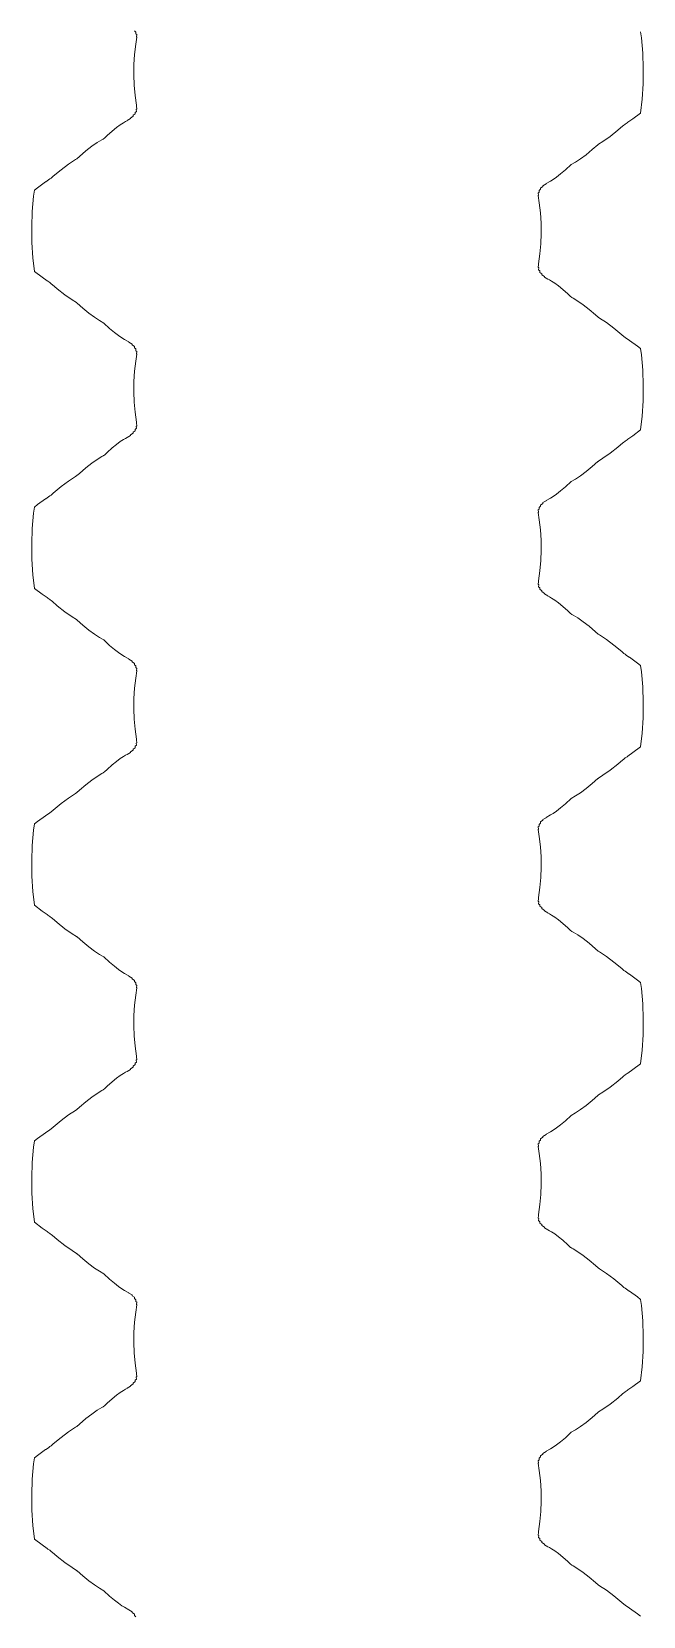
# Model space of a CAD drawing. Header units: millimetres. Extents: x -1 to 1, y -50 to 52.
# Drawn here: x -0.965 to 0.965, y 20.628 to 25.628 of the extents above; entities that cross this region are included whole.
import ezdxf

# ---------------------------------------------------------------- set-up
doc = ezdxf.new("R2010")
doc.units = ezdxf.units.MM
doc.layers.add('rack1', color=7, linetype='CONTINUOUS', lineweight=0)
doc.layers.add('rack2', color=7, linetype='CONTINUOUS', lineweight=0)

msp = doc.modelspace()

# ---------------------------------------------------------------- linework, layer by layer
at = {"layer": 'rack1'}
for p, q in [((-0.636, 25.627), (-0.6411, 25.6309)), ((-0.6368, 25.5883), (-0.6331, 25.6111)), ((-0.6363, 25.6216), (-0.636, 25.627)), ((-0.6333, 25.6191), (-0.6363, 25.6216)), ((-0.6341, 25.6121), (-0.6333, 25.6191)), ((-0.6331, 25.6111), (-0.6341, 25.6121)), ((-0.6425, 25.5242), (-0.6404, 25.5565)), ((-0.6404, 25.5565), (-0.6368, 25.5883)), ((-0.6429, 25.4917), (-0.6425, 25.5242)), ((-0.6416, 25.4593), (-0.6429, 25.4917)), ((-0.6388, 25.4273), (-0.6416, 25.4593)), ((-0.6344, 25.3959), (-0.6388, 25.4273)), ((-0.6641, 25.3477), (-0.6532, 25.354)), ((-0.6532, 25.354), (-0.6531, 25.3557)), ((-0.6531, 25.3557), (-0.6445, 25.3613)), ((-0.6445, 25.3643), (-0.6382, 25.3688)), ((-0.6445, 25.3613), (-0.6445, 25.3643)), ((-0.6384, 25.3734), (-0.6344, 25.3767)), ((-0.6382, 25.3688), (-0.6384, 25.3734)), ((-0.6349, 25.3829), (-0.6329, 25.3847)), ((-0.6344, 25.3767), (-0.6349, 25.3829)), ((-0.6338, 25.3926), (-0.6344, 25.3959)), ((-0.634, 25.3925), (-0.6338, 25.3926)), ((-0.6329, 25.3847), (-0.634, 25.3925)), ((-0.7356, 25.2923), (-0.7272, 25.3006)), ((-0.7272, 25.3006), (-0.7115, 25.3146)), ((-0.7115, 25.3146), (-0.6975, 25.3259)), ((-0.6975, 25.3259), (-0.6854, 25.3346)), ((-0.6854, 25.3346), (-0.6758, 25.3409)), ((-0.6758, 25.3409), (-0.6688, 25.3449)), ((-0.6688, 25.3449), (-0.6642, 25.3473)), ((-0.6642, 25.3473), (-0.6641, 25.3477)), ((-0.8144, 25.2346), (-0.794, 25.252)), ((-0.794, 25.252), (-0.7751, 25.2665)), ((-0.7751, 25.2665), (-0.7583, 25.2782)), ((-0.7583, 25.2782), (-0.7437, 25.2873)), ((-0.7437, 25.2873), (-0.7396, 25.2895)), ((-0.7396, 25.2895), (-0.7386, 25.2905)), ((-0.7386, 25.2905), (-0.7356, 25.2923)), ((-0.8721, 25.1927), (-0.8484, 25.2102)), ((-0.8484, 25.2102), (-0.8266, 25.2247)), ((-0.8266, 25.2247), (-0.8221, 25.2273)), ((-0.8221, 25.2273), (-0.8144, 25.2346)), ((-0.9466, 25.1358), (-0.921, 25.1541)), ((-0.921, 25.1541), (-0.9205, 25.1546)), ((-0.9205, 25.1546), (-0.9116, 25.1603)), ((-0.9116, 25.1603), (-0.9083, 25.1636)), ((-0.9083, 25.1636), (-0.9039, 25.1661)), ((-0.9039, 25.1661), (-0.8974, 25.172)), ((-0.8974, 25.172), (-0.8721, 25.1927)), ((-0.9633, 25.0606), (-0.959, 25.1088)), ((-0.959, 25.1088), (-0.9563, 25.1282)), ((-0.9563, 25.1282), (-0.9466, 25.1358)), ((-0.9651, 25.012), (-0.9633, 25.0606)), ((-0.9645, 24.9634), (-0.9651, 25.012)), ((-0.9614, 24.9149), (-0.9645, 24.9634)), ((-0.9565, 24.8716), (-0.9614, 24.9149)), ((-0.9321, 24.8533), (-0.9565, 24.8716)), ((-0.9161, 24.8425), (-0.9321, 24.8533)), ((-0.9142, 24.8405), (-0.9161, 24.8425)), ((-0.9075, 24.8365), (-0.9142, 24.8405)), ((-0.9028, 24.832), (-0.9075, 24.8365)), ((-0.9007, 24.8308), (-0.9028, 24.832)), ((-0.8846, 24.817), (-0.9007, 24.8308)), ((-0.8601, 24.7979), (-0.8846, 24.817)), ((-0.8372, 24.782), (-0.8601, 24.7979)), ((-0.8233, 24.7732), (-0.8372, 24.782)), ((-0.8222, 24.7721), (-0.8233, 24.7732)), ((-0.8214, 24.7717), (-0.8222, 24.7721)), ((-0.804, 24.756), (-0.8214, 24.7717)), ((-0.7843, 24.7401), (-0.804, 24.756)), ((-0.7664, 24.727), (-0.7843, 24.7401)), ((-0.7507, 24.7167), (-0.7664, 24.727)), ((-0.7373, 24.7088), (-0.7507, 24.7167)), ((-0.7192, 24.6918), (-0.7373, 24.7088)), ((-0.7042, 24.6792), (-0.7192, 24.6918)), ((-0.6912, 24.6692), (-0.7042, 24.6792)), ((-0.6803, 24.6617), (-0.6912, 24.6692)), ((-0.672, 24.6566), (-0.6803, 24.6617)), ((-0.6584, 24.6491), (-0.672, 24.6566)), ((-0.6583, 24.6481), (-0.6584, 24.6491)), ((-0.6485, 24.6421), (-0.6583, 24.6481)), ((-0.6485, 24.6398), (-0.6485, 24.6421)), ((-0.6411, 24.6347), (-0.6485, 24.6398)), ((-0.6411, 24.6309), (-0.6411, 24.6347)), ((-0.636, 24.627), (-0.6411, 24.6309)), ((-0.6368, 24.5883), (-0.6331, 24.6111)), ((-0.6363, 24.6216), (-0.636, 24.627)), ((-0.6333, 24.6191), (-0.6363, 24.6216)), ((-0.6341, 24.6121), (-0.6333, 24.6191)), ((-0.6331, 24.6111), (-0.6341, 24.6121)), ((-0.6425, 24.5242), (-0.6404, 24.5565)), ((-0.6404, 24.5565), (-0.6368, 24.5883)), ((-0.6429, 24.4917), (-0.6425, 24.5242)), ((-0.6416, 24.4593), (-0.6429, 24.4917)), ((-0.6388, 24.4273), (-0.6416, 24.4593)), ((-0.6344, 24.3959), (-0.6388, 24.4273)), ((-0.6641, 24.3477), (-0.6532, 24.354)), ((-0.6532, 24.354), (-0.6531, 24.3557)), ((-0.6531, 24.3557), (-0.6445, 24.3613)), ((-0.6445, 24.3643), (-0.6382, 24.3688)), ((-0.6445, 24.3613), (-0.6445, 24.3643)), ((-0.6384, 24.3734), (-0.6344, 24.3767)), ((-0.6382, 24.3688), (-0.6384, 24.3734)), ((-0.6349, 24.3829), (-0.6329, 24.3847)), ((-0.6344, 24.3767), (-0.6349, 24.3829)), ((-0.6338, 24.3926), (-0.6344, 24.3959)), ((-0.634, 24.3925), (-0.6338, 24.3926)), ((-0.6329, 24.3847), (-0.634, 24.3925)), ((-0.7356, 24.2923), (-0.7272, 24.3006)), ((-0.7272, 24.3006), (-0.7115, 24.3146)), ((-0.7115, 24.3146), (-0.6975, 24.3259)), ((-0.6975, 24.3259), (-0.6854, 24.3346)), ((-0.6854, 24.3346), (-0.6758, 24.3409)), ((-0.6758, 24.3409), (-0.6688, 24.3449)), ((-0.6688, 24.3449), (-0.6642, 24.3473)), ((-0.6642, 24.3473), (-0.6641, 24.3477)), ((-0.8144, 24.2346), (-0.794, 24.252)), ((-0.794, 24.252), (-0.7751, 24.2665)), ((-0.7751, 24.2665), (-0.7583, 24.2782)), ((-0.7583, 24.2782), (-0.7437, 24.2873)), ((-0.7437, 24.2873), (-0.7396, 24.2895)), ((-0.7396, 24.2895), (-0.7386, 24.2905)), ((-0.7386, 24.2905), (-0.7356, 24.2923)), ((-0.8721, 24.1927), (-0.8484, 24.2102)), ((-0.8484, 24.2102), (-0.8266, 24.2247)), ((-0.8266, 24.2247), (-0.8221, 24.2273)), ((-0.8221, 24.2273), (-0.8144, 24.2346)), ((-0.9466, 24.1358), (-0.921, 24.1541)), ((-0.921, 24.1541), (-0.9205, 24.1546)), ((-0.9205, 24.1546), (-0.9116, 24.1603)), ((-0.9116, 24.1603), (-0.9083, 24.1636)), ((-0.9083, 24.1636), (-0.9039, 24.1661)), ((-0.9039, 24.1661), (-0.8974, 24.172)), ((-0.8974, 24.172), (-0.8721, 24.1927)), ((-0.9633, 24.0606), (-0.959, 24.1088)), ((-0.959, 24.1088), (-0.9563, 24.1282)), ((-0.9563, 24.1282), (-0.9466, 24.1358)), ((-0.9651, 24.012), (-0.9633, 24.0606)), ((-0.9645, 23.9634), (-0.9651, 24.012)), ((-0.9614, 23.9149), (-0.9645, 23.9634)), ((-0.9565, 23.8716), (-0.9614, 23.9149)), ((-0.9321, 23.8533), (-0.9565, 23.8716)), ((-0.9161, 23.8425), (-0.9321, 23.8533)), ((-0.9142, 23.8405), (-0.9161, 23.8425)), ((-0.9075, 23.8365), (-0.9142, 23.8405)), ((-0.9028, 23.832), (-0.9075, 23.8365)), ((-0.9007, 23.8308), (-0.9028, 23.832)), ((-0.8846, 23.817), (-0.9007, 23.8308)), ((-0.8601, 23.7979), (-0.8846, 23.817)), ((-0.8372, 23.782), (-0.8601, 23.7979)), ((-0.8233, 23.7732), (-0.8372, 23.782)), ((-0.8222, 23.7721), (-0.8233, 23.7732)), ((-0.8214, 23.7717), (-0.8222, 23.7721)), ((-0.804, 23.756), (-0.8214, 23.7717)), ((-0.7843, 23.7401), (-0.804, 23.756)), ((-0.7664, 23.727), (-0.7843, 23.7401)), ((-0.7507, 23.7167), (-0.7664, 23.727)), ((-0.7373, 23.7088), (-0.7507, 23.7167)), ((-0.7192, 23.6918), (-0.7373, 23.7088)), ((-0.7042, 23.6792), (-0.7192, 23.6918)), ((-0.6912, 23.6692), (-0.7042, 23.6792)), ((-0.6803, 23.6617), (-0.6912, 23.6692)), ((-0.672, 23.6566), (-0.6803, 23.6617)), ((-0.6584, 23.6491), (-0.672, 23.6566)), ((-0.6583, 23.6481), (-0.6584, 23.6491)), ((-0.6485, 23.6421), (-0.6583, 23.6481)), ((-0.6485, 23.6398), (-0.6485, 23.6421)), ((-0.6411, 23.6347), (-0.6485, 23.6398)), ((-0.6411, 23.6309), (-0.6411, 23.6347)), ((-0.636, 23.627), (-0.6411, 23.6309)), ((-0.6368, 23.5883), (-0.6331, 23.6111)), ((-0.6363, 23.6216), (-0.636, 23.627)), ((-0.6333, 23.6191), (-0.6363, 23.6216)), ((-0.6341, 23.6121), (-0.6333, 23.6191)), ((-0.6331, 23.6111), (-0.6341, 23.6121)), ((-0.6425, 23.5242), (-0.6404, 23.5565)), ((-0.6404, 23.5565), (-0.6368, 23.5883)), ((-0.6429, 23.4917), (-0.6425, 23.5242)), ((-0.6416, 23.4593), (-0.6429, 23.4917)), ((-0.6388, 23.4273), (-0.6416, 23.4593)), ((-0.6344, 23.3959), (-0.6388, 23.4273)), ((-0.6641, 23.3477), (-0.6532, 23.354)), ((-0.6532, 23.354), (-0.6531, 23.3557)), ((-0.6531, 23.3557), (-0.6445, 23.3613)), ((-0.6445, 23.3643), (-0.6382, 23.3688)), ((-0.6445, 23.3613), (-0.6445, 23.3643)), ((-0.6384, 23.3734), (-0.6344, 23.3767)), ((-0.6382, 23.3688), (-0.6384, 23.3734)), ((-0.6349, 23.3829), (-0.6329, 23.3847)), ((-0.6344, 23.3767), (-0.6349, 23.3829)), ((-0.6338, 23.3926), (-0.6344, 23.3959)), ((-0.634, 23.3925), (-0.6338, 23.3926)), ((-0.6329, 23.3847), (-0.634, 23.3925)), ((-0.7356, 23.2923), (-0.7272, 23.3006)), ((-0.7272, 23.3006), (-0.7115, 23.3146)), ((-0.7115, 23.3146), (-0.6975, 23.3259)), ((-0.6975, 23.3259), (-0.6854, 23.3346)), ((-0.6854, 23.3346), (-0.6758, 23.3409)), ((-0.6758, 23.3409), (-0.6688, 23.3449)), ((-0.6688, 23.3449), (-0.6642, 23.3473)), ((-0.6642, 23.3473), (-0.6641, 23.3477)), ((-0.8144, 23.2346), (-0.794, 23.252)), ((-0.794, 23.252), (-0.7751, 23.2665)), ((-0.7751, 23.2665), (-0.7583, 23.2782)), ((-0.7583, 23.2782), (-0.7437, 23.2873)), ((-0.7437, 23.2873), (-0.7396, 23.2895)), ((-0.7396, 23.2895), (-0.7386, 23.2905)), ((-0.7386, 23.2905), (-0.7356, 23.2923)), ((-0.8721, 23.1927), (-0.8484, 23.2102)), ((-0.8484, 23.2102), (-0.8266, 23.2247)), ((-0.8266, 23.2247), (-0.8221, 23.2273)), ((-0.8221, 23.2273), (-0.8144, 23.2346)), ((-0.9466, 23.1358), (-0.921, 23.1541)), ((-0.921, 23.1541), (-0.9205, 23.1546)), ((-0.9205, 23.1546), (-0.9116, 23.1603)), ((-0.9116, 23.1603), (-0.9083, 23.1636)), ((-0.9083, 23.1636), (-0.9039, 23.1661)), ((-0.9039, 23.1661), (-0.8974, 23.172)), ((-0.8974, 23.172), (-0.8721, 23.1927)), ((-0.9633, 23.0606), (-0.959, 23.1088)), ((-0.959, 23.1088), (-0.9563, 23.1282)), ((-0.9563, 23.1282), (-0.9466, 23.1358)), ((-0.9651, 23.012), (-0.9633, 23.0606)), ((-0.9645, 22.9634), (-0.9651, 23.012)), ((-0.9614, 22.9149), (-0.9645, 22.9634)), ((-0.9565, 22.8716), (-0.9614, 22.9149)), ((-0.9321, 22.8533), (-0.9565, 22.8716)), ((-0.9161, 22.8425), (-0.9321, 22.8533)), ((-0.9142, 22.8405), (-0.9161, 22.8425)), ((-0.9075, 22.8365), (-0.9142, 22.8405)), ((-0.9028, 22.832), (-0.9075, 22.8365)), ((-0.9007, 22.8308), (-0.9028, 22.832)), ((-0.8846, 22.817), (-0.9007, 22.8308)), ((-0.8601, 22.7979), (-0.8846, 22.817)), ((-0.8372, 22.782), (-0.8601, 22.7979)), ((-0.8233, 22.7732), (-0.8372, 22.782)), ((-0.8222, 22.7721), (-0.8233, 22.7732)), ((-0.8214, 22.7717), (-0.8222, 22.7721)), ((-0.804, 22.756), (-0.8214, 22.7717)), ((-0.7843, 22.7401), (-0.804, 22.756)), ((-0.7664, 22.727), (-0.7843, 22.7401)), ((-0.7507, 22.7167), (-0.7664, 22.727)), ((-0.7373, 22.7088), (-0.7507, 22.7167)), ((-0.7192, 22.6918), (-0.7373, 22.7088)), ((-0.7042, 22.6792), (-0.7192, 22.6918)), ((-0.6912, 22.6692), (-0.7042, 22.6792)), ((-0.6803, 22.6617), (-0.6912, 22.6692)), ((-0.672, 22.6566), (-0.6803, 22.6617)), ((-0.6584, 22.6491), (-0.672, 22.6566)), ((-0.6583, 22.6481), (-0.6584, 22.6491)), ((-0.6485, 22.6421), (-0.6583, 22.6481)), ((-0.6485, 22.6398), (-0.6485, 22.6421)), ((-0.6411, 22.6347), (-0.6485, 22.6398)), ((-0.6411, 22.6309), (-0.6411, 22.6347)), ((-0.636, 22.627), (-0.6411, 22.6309)), ((-0.6368, 22.5883), (-0.6331, 22.6111)), ((-0.6363, 22.6216), (-0.636, 22.627)), ((-0.6333, 22.6191), (-0.6363, 22.6216)), ((-0.6341, 22.6121), (-0.6333, 22.6191)), ((-0.6331, 22.6111), (-0.6341, 22.6121)), ((-0.6425, 22.5242), (-0.6404, 22.5565)), ((-0.6404, 22.5565), (-0.6368, 22.5883)), ((-0.6429, 22.4917), (-0.6425, 22.5242)), ((-0.6416, 22.4593), (-0.6429, 22.4917)), ((-0.6388, 22.4273), (-0.6416, 22.4593)), ((-0.6344, 22.3959), (-0.6388, 22.4273)), ((-0.6641, 22.3477), (-0.6532, 22.354)), ((-0.6532, 22.354), (-0.6531, 22.3557)), ((-0.6531, 22.3557), (-0.6445, 22.3613)), ((-0.6445, 22.3643), (-0.6382, 22.3688)), ((-0.6445, 22.3613), (-0.6445, 22.3643)), ((-0.6384, 22.3734), (-0.6344, 22.3767)), ((-0.6382, 22.3688), (-0.6384, 22.3734)), ((-0.6349, 22.3829), (-0.6329, 22.3847)), ((-0.6344, 22.3767), (-0.6349, 22.3829)), ((-0.6338, 22.3926), (-0.6344, 22.3959)), ((-0.634, 22.3925), (-0.6338, 22.3926)), ((-0.6329, 22.3847), (-0.634, 22.3925)), ((-0.7356, 22.2923), (-0.7272, 22.3006)), ((-0.7272, 22.3006), (-0.7115, 22.3146)), ((-0.7115, 22.3146), (-0.6975, 22.3259)), ((-0.6975, 22.3259), (-0.6854, 22.3346)), ((-0.6854, 22.3346), (-0.6758, 22.3409)), ((-0.6758, 22.3409), (-0.6688, 22.3449)), ((-0.6688, 22.3449), (-0.6642, 22.3473)), ((-0.6642, 22.3473), (-0.6641, 22.3477)), ((-0.8144, 22.2346), (-0.794, 22.252)), ((-0.794, 22.252), (-0.7751, 22.2665)), ((-0.7751, 22.2665), (-0.7583, 22.2782)), ((-0.7583, 22.2782), (-0.7437, 22.2873)), ((-0.7437, 22.2873), (-0.7396, 22.2895)), ((-0.7396, 22.2895), (-0.7386, 22.2905)), ((-0.7386, 22.2905), (-0.7356, 22.2923)), ((-0.8721, 22.1927), (-0.8484, 22.2102)), ((-0.8484, 22.2102), (-0.8266, 22.2247)), ((-0.8266, 22.2247), (-0.8221, 22.2273)), ((-0.8221, 22.2273), (-0.8144, 22.2346)), ((-0.9466, 22.1358), (-0.921, 22.1541)), ((-0.921, 22.1541), (-0.9205, 22.1546)), ((-0.9205, 22.1546), (-0.9116, 22.1603)), ((-0.9116, 22.1603), (-0.9083, 22.1636)), ((-0.9083, 22.1636), (-0.9039, 22.1661)), ((-0.9039, 22.1661), (-0.8974, 22.172)), ((-0.8974, 22.172), (-0.8721, 22.1927)), ((-0.9633, 22.0606), (-0.959, 22.1088)), ((-0.959, 22.1088), (-0.9563, 22.1282)), ((-0.9563, 22.1282), (-0.9466, 22.1358)), ((-0.9651, 22.012), (-0.9633, 22.0606)), ((-0.9645, 21.9634), (-0.9651, 22.012)), ((-0.9614, 21.9149), (-0.9645, 21.9634)), ((-0.9565, 21.8716), (-0.9614, 21.9149)), ((-0.9321, 21.8533), (-0.9565, 21.8716)), ((-0.9161, 21.8425), (-0.9321, 21.8533)), ((-0.9142, 21.8405), (-0.9161, 21.8425)), ((-0.9075, 21.8365), (-0.9142, 21.8405)), ((-0.9028, 21.832), (-0.9075, 21.8365)), ((-0.9007, 21.8308), (-0.9028, 21.832)), ((-0.8846, 21.817), (-0.9007, 21.8308)), ((-0.8601, 21.7979), (-0.8846, 21.817)), ((-0.8372, 21.782), (-0.8601, 21.7979)), ((-0.8233, 21.7732), (-0.8372, 21.782)), ((-0.8222, 21.7721), (-0.8233, 21.7732)), ((-0.8214, 21.7717), (-0.8222, 21.7721)), ((-0.804, 21.756), (-0.8214, 21.7717)), ((-0.7843, 21.7401), (-0.804, 21.756)), ((-0.7664, 21.727), (-0.7843, 21.7401)), ((-0.7507, 21.7167), (-0.7664, 21.727)), ((-0.7373, 21.7088), (-0.7507, 21.7167)), ((-0.7192, 21.6918), (-0.7373, 21.7088)), ((-0.7042, 21.6792), (-0.7192, 21.6918)), ((-0.6912, 21.6692), (-0.7042, 21.6792)), ((-0.6803, 21.6617), (-0.6912, 21.6692)), ((-0.672, 21.6566), (-0.6803, 21.6617)), ((-0.6584, 21.6491), (-0.672, 21.6566)), ((-0.6583, 21.6481), (-0.6584, 21.6491)), ((-0.6485, 21.6421), (-0.6583, 21.6481)), ((-0.6485, 21.6398), (-0.6485, 21.6421)), ((-0.6411, 21.6347), (-0.6485, 21.6398)), ((-0.6411, 21.6309), (-0.6411, 21.6347)), ((-0.636, 21.627), (-0.6411, 21.6309)), ((-0.6368, 21.5883), (-0.6331, 21.6111)), ((-0.6363, 21.6216), (-0.636, 21.627)), ((-0.6333, 21.6191), (-0.6363, 21.6216)), ((-0.6341, 21.6121), (-0.6333, 21.6191)), ((-0.6331, 21.6111), (-0.6341, 21.6121)), ((-0.6425, 21.5242), (-0.6404, 21.5565)), ((-0.6404, 21.5565), (-0.6368, 21.5883)), ((-0.6429, 21.4917), (-0.6425, 21.5242)), ((-0.6416, 21.4593), (-0.6429, 21.4917)), ((-0.6388, 21.4273), (-0.6416, 21.4593)), ((-0.6344, 21.3959), (-0.6388, 21.4273)), ((-0.6641, 21.3477), (-0.6532, 21.354)), ((-0.6532, 21.354), (-0.6531, 21.3557)), ((-0.6531, 21.3557), (-0.6445, 21.3613)), ((-0.6445, 21.3643), (-0.6382, 21.3688)), ((-0.6445, 21.3613), (-0.6445, 21.3643)), ((-0.6384, 21.3734), (-0.6344, 21.3767)), ((-0.6382, 21.3688), (-0.6384, 21.3734)), ((-0.6349, 21.3829), (-0.6329, 21.3847)), ((-0.6344, 21.3767), (-0.6349, 21.3829)), ((-0.6338, 21.3926), (-0.6344, 21.3959)), ((-0.634, 21.3925), (-0.6338, 21.3926)), ((-0.6329, 21.3847), (-0.634, 21.3925)), ((-0.7356, 21.2923), (-0.7272, 21.3006)), ((-0.7272, 21.3006), (-0.7115, 21.3146)), ((-0.7115, 21.3146), (-0.6975, 21.3259)), ((-0.6975, 21.3259), (-0.6854, 21.3346)), ((-0.6854, 21.3346), (-0.6758, 21.3409)), ((-0.6758, 21.3409), (-0.6688, 21.3449)), ((-0.6688, 21.3449), (-0.6642, 21.3473)), ((-0.6642, 21.3473), (-0.6641, 21.3477)), ((-0.8144, 21.2346), (-0.794, 21.252)), ((-0.794, 21.252), (-0.7751, 21.2665)), ((-0.7751, 21.2665), (-0.7583, 21.2782)), ((-0.7583, 21.2782), (-0.7437, 21.2873)), ((-0.7437, 21.2873), (-0.7396, 21.2895)), ((-0.7396, 21.2895), (-0.7386, 21.2905)), ((-0.7386, 21.2905), (-0.7356, 21.2923)), ((-0.8721, 21.1927), (-0.8484, 21.2102)), ((-0.8484, 21.2102), (-0.8266, 21.2247)), ((-0.8266, 21.2247), (-0.8221, 21.2273)), ((-0.8221, 21.2273), (-0.8144, 21.2346)), ((-0.9466, 21.1358), (-0.921, 21.1541)), ((-0.921, 21.1541), (-0.9205, 21.1546)), ((-0.9205, 21.1546), (-0.9116, 21.1603)), ((-0.9116, 21.1603), (-0.9083, 21.1636)), ((-0.9083, 21.1636), (-0.9039, 21.1661)), ((-0.9039, 21.1661), (-0.8974, 21.172)), ((-0.8974, 21.172), (-0.8721, 21.1927)), ((-0.9633, 21.0606), (-0.959, 21.1088)), ((-0.959, 21.1088), (-0.9563, 21.1282)), ((-0.9563, 21.1282), (-0.9466, 21.1358)), ((-0.9651, 21.012), (-0.9633, 21.0606)), ((-0.9645, 20.9634), (-0.9651, 21.012)), ((-0.9614, 20.9149), (-0.9645, 20.9634)), ((-0.9565, 20.8716), (-0.9614, 20.9149)), ((-0.9321, 20.8533), (-0.9565, 20.8716)), ((-0.9161, 20.8425), (-0.9321, 20.8533)), ((-0.9142, 20.8405), (-0.9161, 20.8425)), ((-0.9075, 20.8365), (-0.9142, 20.8405)), ((-0.9028, 20.832), (-0.9075, 20.8365)), ((-0.9007, 20.8308), (-0.9028, 20.832)), ((-0.8846, 20.817), (-0.9007, 20.8308)), ((-0.8601, 20.7979), (-0.8846, 20.817)), ((-0.8372, 20.782), (-0.8601, 20.7979)), ((-0.8233, 20.7732), (-0.8372, 20.782)), ((-0.8222, 20.7721), (-0.8233, 20.7732)), ((-0.8214, 20.7717), (-0.8222, 20.7721)), ((-0.804, 20.756), (-0.8214, 20.7717)), ((-0.7843, 20.7401), (-0.804, 20.756)), ((-0.7664, 20.727), (-0.7843, 20.7401)), ((-0.7507, 20.7167), (-0.7664, 20.727)), ((-0.7373, 20.7088), (-0.7507, 20.7167)), ((-0.7192, 20.6918), (-0.7373, 20.7088)), ((-0.7042, 20.6792), (-0.7192, 20.6918)), ((-0.6912, 20.6692), (-0.7042, 20.6792)), ((-0.6803, 20.6617), (-0.6912, 20.6692)), ((-0.672, 20.6566), (-0.6803, 20.6617)), ((-0.6584, 20.6491), (-0.672, 20.6566)), ((-0.6583, 20.6481), (-0.6584, 20.6491)), ((-0.6485, 20.6421), (-0.6583, 20.6481)), ((-0.6485, 20.6398), (-0.6485, 20.6421)), ((-0.6411, 20.6347), (-0.6485, 20.6398)), ((-0.6411, 20.6309), (-0.6411, 20.6347)), ((-0.636, 20.627), (-0.6411, 20.6309))]:
    msp.add_line(p, q, dxfattribs=at)
at = {"layer": 'rack2'}
for p, q in [((0.959, 25.6088), (0.9563, 25.6282)), ((0.9633, 25.5606), (0.959, 25.6088)), ((0.9651, 25.512), (0.9633, 25.5606)), ((0.9645, 25.4634), (0.9651, 25.512)), ((0.9614, 25.4149), (0.9645, 25.4634)), ((0.9565, 25.3716), (0.9614, 25.4149)), ((0.9161, 25.3425), (0.9321, 25.3533)), ((0.9321, 25.3533), (0.9565, 25.3716)), ((0.8601, 25.2979), (0.8846, 25.317)), ((0.8846, 25.317), (0.9007, 25.3308)), ((0.9007, 25.3308), (0.9028, 25.332)), ((0.9028, 25.332), (0.9075, 25.3365)), ((0.9075, 25.3365), (0.9142, 25.3405)), ((0.9142, 25.3405), (0.9161, 25.3425)), ((0.7843, 25.2401), (0.804, 25.256)), ((0.804, 25.256), (0.8214, 25.2717)), ((0.8214, 25.2717), (0.8222, 25.2721)), ((0.8222, 25.2721), (0.8233, 25.2732)), ((0.8233, 25.2732), (0.8372, 25.282)), ((0.8372, 25.282), (0.8601, 25.2979)), ((0.7192, 25.1918), (0.7373, 25.2088)), ((0.7373, 25.2088), (0.7507, 25.2167)), ((0.7507, 25.2167), (0.7664, 25.227)), ((0.7664, 25.227), (0.7843, 25.2401)), ((0.6584, 25.1491), (0.672, 25.1566)), ((0.672, 25.1566), (0.6803, 25.1617)), ((0.6803, 25.1617), (0.6912, 25.1692)), ((0.6912, 25.1692), (0.7042, 25.1792)), ((0.7042, 25.1792), (0.7192, 25.1918)), ((0.6331, 25.1111), (0.6341, 25.1121)), ((0.6368, 25.0883), (0.6331, 25.1111)), ((0.6333, 25.1191), (0.6363, 25.1216)), ((0.6341, 25.1121), (0.6333, 25.1191)), ((0.636, 25.127), (0.6411, 25.1309)), ((0.6363, 25.1216), (0.636, 25.127)), ((0.6411, 25.1347), (0.6485, 25.1398)), ((0.6411, 25.1309), (0.6411, 25.1347)), ((0.6485, 25.1421), (0.6583, 25.1481)), ((0.6485, 25.1398), (0.6485, 25.1421)), ((0.6583, 25.1481), (0.6584, 25.1491)), ((0.6404, 25.0565), (0.6368, 25.0883)), ((0.6425, 25.0242), (0.6404, 25.0565)), ((0.6429, 24.9917), (0.6425, 25.0242)), ((0.6388, 24.9273), (0.6416, 24.9593)), ((0.6416, 24.9593), (0.6429, 24.9917)), ((0.6344, 24.8959), (0.6388, 24.9273)), ((0.6329, 24.8847), (0.634, 24.8925)), ((0.6349, 24.8829), (0.6329, 24.8847)), ((0.6338, 24.8926), (0.6344, 24.8959)), ((0.634, 24.8925), (0.6338, 24.8926)), ((0.6344, 24.8767), (0.6349, 24.8829)), ((0.6384, 24.8734), (0.6344, 24.8767)), ((0.6382, 24.8688), (0.6384, 24.8734)), ((0.6445, 24.8643), (0.6382, 24.8688)), ((0.6445, 24.8613), (0.6445, 24.8643)), ((0.6531, 24.8557), (0.6445, 24.8613)), ((0.6532, 24.854), (0.6531, 24.8557)), ((0.6641, 24.8477), (0.6532, 24.854)), ((0.6642, 24.8473), (0.6641, 24.8477)), ((0.6688, 24.8449), (0.6642, 24.8473)), ((0.6758, 24.8409), (0.6688, 24.8449)), ((0.6854, 24.8346), (0.6758, 24.8409)), ((0.6975, 24.8259), (0.6854, 24.8346)), ((0.7115, 24.8146), (0.6975, 24.8259)), ((0.7272, 24.8006), (0.7115, 24.8146)), ((0.7356, 24.7923), (0.7272, 24.8006)), ((0.7386, 24.7905), (0.7356, 24.7923)), ((0.7396, 24.7895), (0.7386, 24.7905)), ((0.7437, 24.7873), (0.7396, 24.7895)), ((0.7583, 24.7782), (0.7437, 24.7873)), ((0.7751, 24.7665), (0.7583, 24.7782)), ((0.794, 24.752), (0.7751, 24.7665)), ((0.8144, 24.7346), (0.794, 24.752)), ((0.8221, 24.7273), (0.8144, 24.7346)), ((0.8266, 24.7247), (0.8221, 24.7273)), ((0.8484, 24.7102), (0.8266, 24.7247)), ((0.8721, 24.6927), (0.8484, 24.7102)), ((0.8974, 24.672), (0.8721, 24.6927)), ((0.9039, 24.6661), (0.8974, 24.672)), ((0.9083, 24.6636), (0.9039, 24.6661)), ((0.9116, 24.6603), (0.9083, 24.6636)), ((0.9205, 24.6546), (0.9116, 24.6603)), ((0.921, 24.6541), (0.9205, 24.6546)), ((0.9466, 24.6358), (0.921, 24.6541)), ((0.9563, 24.6282), (0.9466, 24.6358)), ((0.959, 24.6088), (0.9563, 24.6282)), ((0.9633, 24.5606), (0.959, 24.6088)), ((0.9651, 24.512), (0.9633, 24.5606)), ((0.9645, 24.4634), (0.9651, 24.512)), ((0.9614, 24.4149), (0.9645, 24.4634)), ((0.9565, 24.3716), (0.9614, 24.4149)), ((0.9161, 24.3425), (0.9321, 24.3533)), ((0.9321, 24.3533), (0.9565, 24.3716)), ((0.8601, 24.2979), (0.8846, 24.317)), ((0.8846, 24.317), (0.9007, 24.3308)), ((0.9007, 24.3308), (0.9028, 24.332)), ((0.9028, 24.332), (0.9075, 24.3365)), ((0.9075, 24.3365), (0.9142, 24.3405)), ((0.9142, 24.3405), (0.9161, 24.3425)), ((0.7843, 24.2401), (0.804, 24.256)), ((0.804, 24.256), (0.8214, 24.2717)), ((0.8214, 24.2717), (0.8222, 24.2721)), ((0.8222, 24.2721), (0.8233, 24.2732)), ((0.8233, 24.2732), (0.8372, 24.282)), ((0.8372, 24.282), (0.8601, 24.2979)), ((0.7192, 24.1918), (0.7373, 24.2088)), ((0.7373, 24.2088), (0.7507, 24.2167)), ((0.7507, 24.2167), (0.7664, 24.227)), ((0.7664, 24.227), (0.7843, 24.2401)), ((0.6584, 24.1491), (0.672, 24.1566)), ((0.672, 24.1566), (0.6803, 24.1617)), ((0.6803, 24.1617), (0.6912, 24.1692)), ((0.6912, 24.1692), (0.7042, 24.1792)), ((0.7042, 24.1792), (0.7192, 24.1918)), ((0.6331, 24.1111), (0.6341, 24.1121)), ((0.6368, 24.0883), (0.6331, 24.1111)), ((0.6333, 24.1191), (0.6363, 24.1216)), ((0.6341, 24.1121), (0.6333, 24.1191)), ((0.636, 24.127), (0.6411, 24.1309)), ((0.6363, 24.1216), (0.636, 24.127)), ((0.6411, 24.1347), (0.6485, 24.1398)), ((0.6411, 24.1309), (0.6411, 24.1347)), ((0.6485, 24.1421), (0.6583, 24.1481)), ((0.6485, 24.1398), (0.6485, 24.1421)), ((0.6583, 24.1481), (0.6584, 24.1491)), ((0.6404, 24.0565), (0.6368, 24.0883)), ((0.6425, 24.0242), (0.6404, 24.0565)), ((0.6429, 23.9917), (0.6425, 24.0242)), ((0.6388, 23.9273), (0.6416, 23.9593)), ((0.6416, 23.9593), (0.6429, 23.9917)), ((0.6344, 23.8959), (0.6388, 23.9273)), ((0.6329, 23.8847), (0.634, 23.8925)), ((0.6349, 23.8829), (0.6329, 23.8847)), ((0.6338, 23.8926), (0.6344, 23.8959)), ((0.634, 23.8925), (0.6338, 23.8926)), ((0.6344, 23.8767), (0.6349, 23.8829)), ((0.6384, 23.8734), (0.6344, 23.8767)), ((0.6382, 23.8688), (0.6384, 23.8734)), ((0.6445, 23.8643), (0.6382, 23.8688)), ((0.6445, 23.8613), (0.6445, 23.8643)), ((0.6531, 23.8557), (0.6445, 23.8613)), ((0.6532, 23.854), (0.6531, 23.8557)), ((0.6641, 23.8477), (0.6532, 23.854)), ((0.6642, 23.8473), (0.6641, 23.8477)), ((0.6688, 23.8449), (0.6642, 23.8473)), ((0.6758, 23.8409), (0.6688, 23.8449)), ((0.6854, 23.8346), (0.6758, 23.8409)), ((0.6975, 23.8259), (0.6854, 23.8346)), ((0.7115, 23.8146), (0.6975, 23.8259)), ((0.7272, 23.8006), (0.7115, 23.8146)), ((0.7356, 23.7923), (0.7272, 23.8006)), ((0.7386, 23.7905), (0.7356, 23.7923)), ((0.7396, 23.7895), (0.7386, 23.7905)), ((0.7437, 23.7873), (0.7396, 23.7895)), ((0.7583, 23.7782), (0.7437, 23.7873)), ((0.7751, 23.7665), (0.7583, 23.7782)), ((0.794, 23.752), (0.7751, 23.7665)), ((0.8144, 23.7346), (0.794, 23.752)), ((0.8221, 23.7273), (0.8144, 23.7346)), ((0.8266, 23.7247), (0.8221, 23.7273)), ((0.8484, 23.7102), (0.8266, 23.7247)), ((0.8721, 23.6927), (0.8484, 23.7102)), ((0.8974, 23.672), (0.8721, 23.6927)), ((0.9039, 23.6661), (0.8974, 23.672)), ((0.9083, 23.6636), (0.9039, 23.6661)), ((0.9116, 23.6603), (0.9083, 23.6636)), ((0.9205, 23.6546), (0.9116, 23.6603)), ((0.921, 23.6541), (0.9205, 23.6546)), ((0.9466, 23.6358), (0.921, 23.6541)), ((0.9563, 23.6282), (0.9466, 23.6358)), ((0.959, 23.6088), (0.9563, 23.6282)), ((0.9633, 23.5606), (0.959, 23.6088)), ((0.9651, 23.512), (0.9633, 23.5606)), ((0.9645, 23.4634), (0.9651, 23.512)), ((0.9614, 23.4149), (0.9645, 23.4634)), ((0.9565, 23.3716), (0.9614, 23.4149)), ((0.9161, 23.3425), (0.9321, 23.3533)), ((0.9321, 23.3533), (0.9565, 23.3716)), ((0.8601, 23.2979), (0.8846, 23.317)), ((0.8846, 23.317), (0.9007, 23.3308)), ((0.9007, 23.3308), (0.9028, 23.332)), ((0.9028, 23.332), (0.9075, 23.3365)), ((0.9075, 23.3365), (0.9142, 23.3405)), ((0.9142, 23.3405), (0.9161, 23.3425)), ((0.7843, 23.2401), (0.804, 23.256)), ((0.804, 23.256), (0.8214, 23.2717)), ((0.8214, 23.2717), (0.8222, 23.2721)), ((0.8222, 23.2721), (0.8233, 23.2732)), ((0.8233, 23.2732), (0.8372, 23.282)), ((0.8372, 23.282), (0.8601, 23.2979)), ((0.7192, 23.1918), (0.7373, 23.2088)), ((0.7373, 23.2088), (0.7507, 23.2167)), ((0.7507, 23.2167), (0.7664, 23.227)), ((0.7664, 23.227), (0.7843, 23.2401)), ((0.6584, 23.1491), (0.672, 23.1566)), ((0.672, 23.1566), (0.6803, 23.1617)), ((0.6803, 23.1617), (0.6912, 23.1692)), ((0.6912, 23.1692), (0.7042, 23.1792)), ((0.7042, 23.1792), (0.7192, 23.1918)), ((0.6331, 23.1111), (0.6341, 23.1121)), ((0.6368, 23.0883), (0.6331, 23.1111)), ((0.6333, 23.1191), (0.6363, 23.1216)), ((0.6341, 23.1121), (0.6333, 23.1191)), ((0.636, 23.127), (0.6411, 23.1309)), ((0.6363, 23.1216), (0.636, 23.127)), ((0.6411, 23.1347), (0.6485, 23.1398)), ((0.6411, 23.1309), (0.6411, 23.1347)), ((0.6485, 23.1421), (0.6583, 23.1481)), ((0.6485, 23.1398), (0.6485, 23.1421)), ((0.6583, 23.1481), (0.6584, 23.1491)), ((0.6404, 23.0565), (0.6368, 23.0883)), ((0.6425, 23.0242), (0.6404, 23.0565)), ((0.6429, 22.9917), (0.6425, 23.0242)), ((0.6388, 22.9273), (0.6416, 22.9593)), ((0.6416, 22.9593), (0.6429, 22.9917)), ((0.6344, 22.8959), (0.6388, 22.9273)), ((0.6329, 22.8847), (0.634, 22.8925)), ((0.6349, 22.8829), (0.6329, 22.8847)), ((0.6338, 22.8926), (0.6344, 22.8959)), ((0.634, 22.8925), (0.6338, 22.8926)), ((0.6344, 22.8767), (0.6349, 22.8829)), ((0.6384, 22.8734), (0.6344, 22.8767)), ((0.6382, 22.8688), (0.6384, 22.8734)), ((0.6445, 22.8643), (0.6382, 22.8688)), ((0.6445, 22.8613), (0.6445, 22.8643)), ((0.6531, 22.8557), (0.6445, 22.8613)), ((0.6532, 22.854), (0.6531, 22.8557)), ((0.6641, 22.8477), (0.6532, 22.854)), ((0.6642, 22.8473), (0.6641, 22.8477)), ((0.6688, 22.8449), (0.6642, 22.8473)), ((0.6758, 22.8409), (0.6688, 22.8449)), ((0.6854, 22.8346), (0.6758, 22.8409)), ((0.6975, 22.8259), (0.6854, 22.8346)), ((0.7115, 22.8146), (0.6975, 22.8259)), ((0.7272, 22.8006), (0.7115, 22.8146)), ((0.7356, 22.7923), (0.7272, 22.8006)), ((0.7386, 22.7905), (0.7356, 22.7923)), ((0.7396, 22.7895), (0.7386, 22.7905)), ((0.7437, 22.7873), (0.7396, 22.7895)), ((0.7583, 22.7782), (0.7437, 22.7873)), ((0.7751, 22.7665), (0.7583, 22.7782)), ((0.794, 22.752), (0.7751, 22.7665)), ((0.8144, 22.7346), (0.794, 22.752)), ((0.8221, 22.7273), (0.8144, 22.7346)), ((0.8266, 22.7247), (0.8221, 22.7273)), ((0.8484, 22.7102), (0.8266, 22.7247)), ((0.8721, 22.6927), (0.8484, 22.7102)), ((0.8974, 22.672), (0.8721, 22.6927)), ((0.9039, 22.6661), (0.8974, 22.672)), ((0.9083, 22.6636), (0.9039, 22.6661)), ((0.9116, 22.6603), (0.9083, 22.6636)), ((0.9205, 22.6546), (0.9116, 22.6603)), ((0.921, 22.6541), (0.9205, 22.6546)), ((0.9466, 22.6358), (0.921, 22.6541)), ((0.9563, 22.6282), (0.9466, 22.6358)), ((0.959, 22.6088), (0.9563, 22.6282)), ((0.9633, 22.5606), (0.959, 22.6088)), ((0.9651, 22.512), (0.9633, 22.5606)), ((0.9645, 22.4634), (0.9651, 22.512)), ((0.9614, 22.4149), (0.9645, 22.4634)), ((0.9565, 22.3716), (0.9614, 22.4149)), ((0.9161, 22.3425), (0.9321, 22.3533)), ((0.9321, 22.3533), (0.9565, 22.3716)), ((0.8601, 22.2979), (0.8846, 22.317)), ((0.8846, 22.317), (0.9007, 22.3308)), ((0.9007, 22.3308), (0.9028, 22.332)), ((0.9028, 22.332), (0.9075, 22.3365)), ((0.9075, 22.3365), (0.9142, 22.3405)), ((0.9142, 22.3405), (0.9161, 22.3425)), ((0.7843, 22.2401), (0.804, 22.256)), ((0.804, 22.256), (0.8214, 22.2717)), ((0.8214, 22.2717), (0.8222, 22.2721)), ((0.8222, 22.2721), (0.8233, 22.2732)), ((0.8233, 22.2732), (0.8372, 22.282)), ((0.8372, 22.282), (0.8601, 22.2979)), ((0.7192, 22.1918), (0.7373, 22.2088)), ((0.7373, 22.2088), (0.7507, 22.2167)), ((0.7507, 22.2167), (0.7664, 22.227)), ((0.7664, 22.227), (0.7843, 22.2401)), ((0.6584, 22.1491), (0.672, 22.1566)), ((0.672, 22.1566), (0.6803, 22.1617)), ((0.6803, 22.1617), (0.6912, 22.1692)), ((0.6912, 22.1692), (0.7042, 22.1792)), ((0.7042, 22.1792), (0.7192, 22.1918)), ((0.6331, 22.1111), (0.6341, 22.1121)), ((0.6368, 22.0883), (0.6331, 22.1111)), ((0.6333, 22.1191), (0.6363, 22.1216)), ((0.6341, 22.1121), (0.6333, 22.1191)), ((0.636, 22.127), (0.6411, 22.1309)), ((0.6363, 22.1216), (0.636, 22.127)), ((0.6411, 22.1347), (0.6485, 22.1398)), ((0.6411, 22.1309), (0.6411, 22.1347)), ((0.6485, 22.1421), (0.6583, 22.1481)), ((0.6485, 22.1398), (0.6485, 22.1421)), ((0.6583, 22.1481), (0.6584, 22.1491)), ((0.6404, 22.0565), (0.6368, 22.0883)), ((0.6425, 22.0242), (0.6404, 22.0565)), ((0.6429, 21.9917), (0.6425, 22.0242)), ((0.6388, 21.9273), (0.6416, 21.9593)), ((0.6416, 21.9593), (0.6429, 21.9917)), ((0.6344, 21.8959), (0.6388, 21.9273)), ((0.6329, 21.8847), (0.634, 21.8925)), ((0.6349, 21.8829), (0.6329, 21.8847)), ((0.6338, 21.8926), (0.6344, 21.8959)), ((0.634, 21.8925), (0.6338, 21.8926)), ((0.6344, 21.8767), (0.6349, 21.8829)), ((0.6384, 21.8734), (0.6344, 21.8767)), ((0.6382, 21.8688), (0.6384, 21.8734)), ((0.6445, 21.8643), (0.6382, 21.8688)), ((0.6445, 21.8613), (0.6445, 21.8643)), ((0.6531, 21.8557), (0.6445, 21.8613)), ((0.6532, 21.854), (0.6531, 21.8557)), ((0.6641, 21.8477), (0.6532, 21.854)), ((0.6642, 21.8473), (0.6641, 21.8477)), ((0.6688, 21.8449), (0.6642, 21.8473)), ((0.6758, 21.8409), (0.6688, 21.8449)), ((0.6854, 21.8346), (0.6758, 21.8409)), ((0.6975, 21.8259), (0.6854, 21.8346)), ((0.7115, 21.8146), (0.6975, 21.8259)), ((0.7272, 21.8006), (0.7115, 21.8146)), ((0.7356, 21.7923), (0.7272, 21.8006)), ((0.7386, 21.7905), (0.7356, 21.7923)), ((0.7396, 21.7895), (0.7386, 21.7905)), ((0.7437, 21.7873), (0.7396, 21.7895)), ((0.7583, 21.7782), (0.7437, 21.7873)), ((0.7751, 21.7665), (0.7583, 21.7782)), ((0.794, 21.752), (0.7751, 21.7665)), ((0.8144, 21.7346), (0.794, 21.752)), ((0.8221, 21.7273), (0.8144, 21.7346)), ((0.8266, 21.7247), (0.8221, 21.7273)), ((0.8484, 21.7102), (0.8266, 21.7247)), ((0.8721, 21.6927), (0.8484, 21.7102)), ((0.8974, 21.672), (0.8721, 21.6927)), ((0.9039, 21.6661), (0.8974, 21.672)), ((0.9083, 21.6636), (0.9039, 21.6661)), ((0.9116, 21.6603), (0.9083, 21.6636)), ((0.9205, 21.6546), (0.9116, 21.6603)), ((0.921, 21.6541), (0.9205, 21.6546)), ((0.9466, 21.6358), (0.921, 21.6541)), ((0.9563, 21.6282), (0.9466, 21.6358)), ((0.959, 21.6088), (0.9563, 21.6282)), ((0.9633, 21.5606), (0.959, 21.6088)), ((0.9651, 21.512), (0.9633, 21.5606)), ((0.9645, 21.4634), (0.9651, 21.512)), ((0.9614, 21.4149), (0.9645, 21.4634)), ((0.9565, 21.3716), (0.9614, 21.4149)), ((0.9161, 21.3425), (0.9321, 21.3533)), ((0.9321, 21.3533), (0.9565, 21.3716)), ((0.8601, 21.2979), (0.8846, 21.317)), ((0.8846, 21.317), (0.9007, 21.3308)), ((0.9007, 21.3308), (0.9028, 21.332)), ((0.9028, 21.332), (0.9075, 21.3365)), ((0.9075, 21.3365), (0.9142, 21.3405)), ((0.9142, 21.3405), (0.9161, 21.3425)), ((0.7843, 21.2401), (0.804, 21.256)), ((0.804, 21.256), (0.8214, 21.2717)), ((0.8214, 21.2717), (0.8222, 21.2721)), ((0.8222, 21.2721), (0.8233, 21.2732)), ((0.8233, 21.2732), (0.8372, 21.282)), ((0.8372, 21.282), (0.8601, 21.2979)), ((0.7192, 21.1918), (0.7373, 21.2088)), ((0.7373, 21.2088), (0.7507, 21.2167)), ((0.7507, 21.2167), (0.7664, 21.227)), ((0.7664, 21.227), (0.7843, 21.2401)), ((0.6584, 21.1491), (0.672, 21.1566)), ((0.672, 21.1566), (0.6803, 21.1617)), ((0.6803, 21.1617), (0.6912, 21.1692)), ((0.6912, 21.1692), (0.7042, 21.1792)), ((0.7042, 21.1792), (0.7192, 21.1918)), ((0.6331, 21.1111), (0.6341, 21.1121)), ((0.6368, 21.0883), (0.6331, 21.1111)), ((0.6333, 21.1191), (0.6363, 21.1216)), ((0.6341, 21.1121), (0.6333, 21.1191)), ((0.636, 21.127), (0.6411, 21.1309)), ((0.6363, 21.1216), (0.636, 21.127)), ((0.6411, 21.1347), (0.6485, 21.1398)), ((0.6411, 21.1309), (0.6411, 21.1347)), ((0.6485, 21.1421), (0.6583, 21.1481)), ((0.6485, 21.1398), (0.6485, 21.1421)), ((0.6583, 21.1481), (0.6584, 21.1491)), ((0.6404, 21.0565), (0.6368, 21.0883)), ((0.6425, 21.0242), (0.6404, 21.0565)), ((0.6429, 20.9917), (0.6425, 21.0242)), ((0.6388, 20.9273), (0.6416, 20.9593)), ((0.6416, 20.9593), (0.6429, 20.9917)), ((0.6344, 20.8959), (0.6388, 20.9273)), ((0.6329, 20.8847), (0.634, 20.8925)), ((0.6349, 20.8829), (0.6329, 20.8847)), ((0.6338, 20.8926), (0.6344, 20.8959)), ((0.634, 20.8925), (0.6338, 20.8926)), ((0.6344, 20.8767), (0.6349, 20.8829)), ((0.6384, 20.8734), (0.6344, 20.8767)), ((0.6382, 20.8688), (0.6384, 20.8734)), ((0.6445, 20.8643), (0.6382, 20.8688)), ((0.6445, 20.8613), (0.6445, 20.8643)), ((0.6531, 20.8557), (0.6445, 20.8613)), ((0.6532, 20.854), (0.6531, 20.8557)), ((0.6641, 20.8477), (0.6532, 20.854)), ((0.6642, 20.8473), (0.6641, 20.8477)), ((0.6688, 20.8449), (0.6642, 20.8473)), ((0.6758, 20.8409), (0.6688, 20.8449)), ((0.6854, 20.8346), (0.6758, 20.8409)), ((0.6975, 20.8259), (0.6854, 20.8346)), ((0.7115, 20.8146), (0.6975, 20.8259)), ((0.7272, 20.8006), (0.7115, 20.8146)), ((0.7356, 20.7923), (0.7272, 20.8006)), ((0.7386, 20.7905), (0.7356, 20.7923)), ((0.7396, 20.7895), (0.7386, 20.7905)), ((0.7437, 20.7873), (0.7396, 20.7895)), ((0.7583, 20.7782), (0.7437, 20.7873)), ((0.7751, 20.7665), (0.7583, 20.7782)), ((0.794, 20.752), (0.7751, 20.7665)), ((0.8144, 20.7346), (0.794, 20.752)), ((0.8221, 20.7273), (0.8144, 20.7346)), ((0.8266, 20.7247), (0.8221, 20.7273)), ((0.8484, 20.7102), (0.8266, 20.7247)), ((0.8721, 20.6927), (0.8484, 20.7102)), ((0.8974, 20.672), (0.8721, 20.6927)), ((0.9039, 20.6661), (0.8974, 20.672)), ((0.9083, 20.6636), (0.9039, 20.6661)), ((0.9116, 20.6603), (0.9083, 20.6636)), ((0.9205, 20.6546), (0.9116, 20.6603)), ((0.921, 20.6541), (0.9205, 20.6546)), ((0.9466, 20.6358), (0.921, 20.6541)), ((0.9563, 20.6282), (0.9466, 20.6358))]:
    msp.add_line(p, q, dxfattribs=at)

doc.saveas('drawing.dxf')
